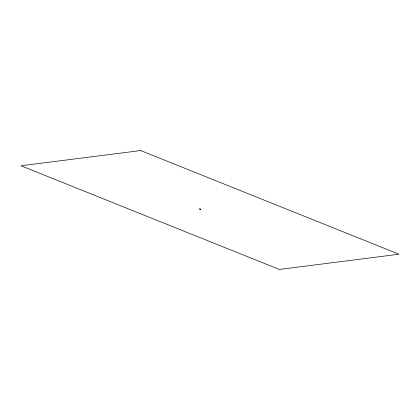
<?xml version="1.0" encoding="UTF-8"?>
<svg xmlns="http://www.w3.org/2000/svg" width="420" height="420" viewBox="0 0 420 420"><rect width="100%" height="100%" fill="white"/><g stroke="black" fill="none" stroke-linecap="round" stroke-linejoin="round"><path stroke-width="0.63" d="M199.747 209.044L200.225 209.207A3.544 0.646 17.8 0 0 200.382 209.176L200.093 209.024A3.318 0.604 17.8 0 0 199.789 209.034L199.815 209.044M200.193 209.228L200.356 209.165A4.804 1.927 85.3 0 1 200.167 209.228L200.177 209.449M199.7 208.96L200.046 208.918M140.653 150.554L21 165.779L279.347 269.446L399 254.221L140.653 150.554"/></g></svg>
